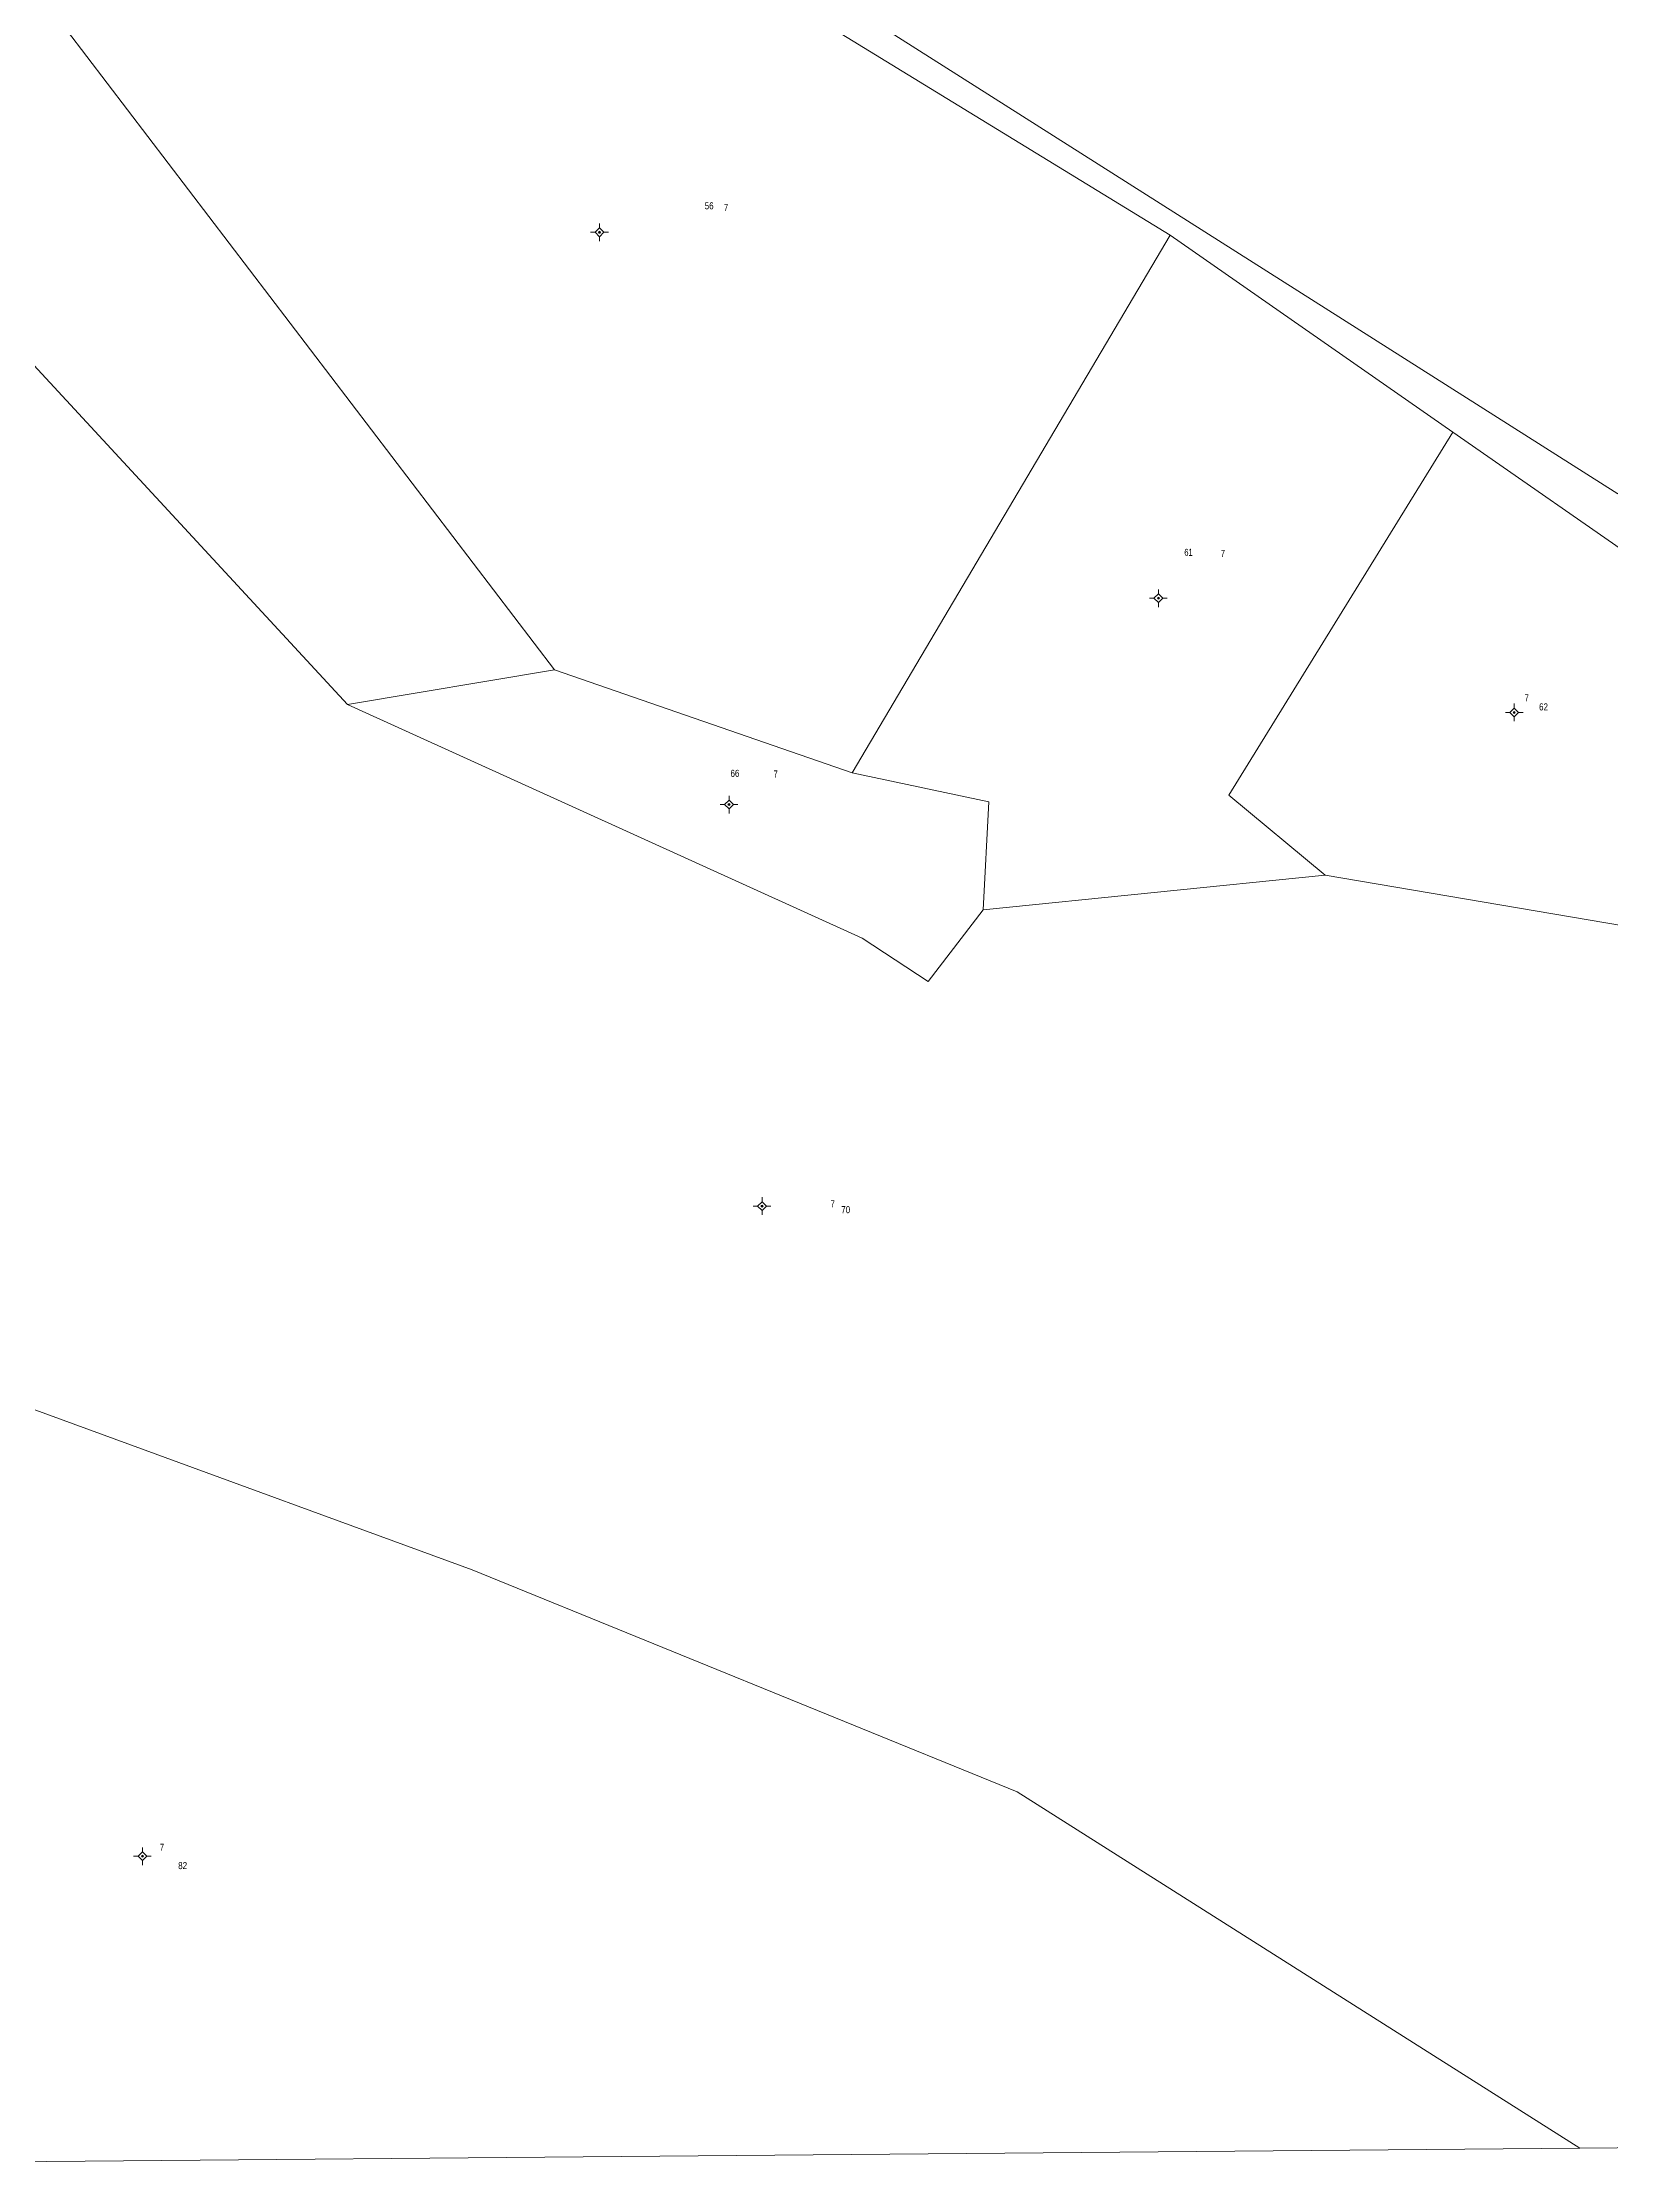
# Model space of a CAD drawing. Header units: metres. Extents: x 550514 to 551542, y 1840416 to 1841308.
# Drawn here: x 550680.6 to 550902.4, y 1840490.2 to 1840791.1 of the extents above; entities that cross this region are included whole.
import ezdxf

# ---------------------------------------------------------------- set-up
doc = ezdxf.new("R2010")
doc.units = ezdxf.units.M
doc.header["$LTSCALE"] = 0.4
doc.layers.add('10', color=7, linetype='Continuous', lineweight=13)
doc.layers.add('11', color=7, linetype='Continuous', lineweight=13)
doc.layers.add('14', color=7, linetype='Continuous')
doc.layers.add('6', color=7, linetype='Continuous')

msp = doc.modelspace()

# ---------------------------------------------------------------- hatches: boundary and pattern name
at = {"layer": '11'}
for points in [[(550759.5424, 1840764.2737, 1), (550759.2424, 1840764.2737, 1)], [(550838.615, 1840712.5036, 1), (550838.315, 1840712.5036, 1)], [(550888.9559, 1840696.3401, 1), (550888.6559, 1840696.3401, 1)], [(550777.8665, 1840683.3172, 1), (550777.5665, 1840683.3172, 1)], [(550782.5395, 1840626.5065, 1), (550782.2395, 1840626.5065, 1)], [(550694.8728, 1840534.5426, 1), (550694.5728, 1840534.5426, 1)]]:
    msp.add_hatch(color=256, dxfattribs=at).paths.add_polyline_path(points)

# ---------------------------------------------------------------- linework, layer by layer
at = {"layer": '10'}
for p, q in [((550681.11, 1840796.7), (550753.01, 1840702.35)), ((550795.15, 1840687.78), (550840.12, 1840763.88)), ((550840.12, 1840763.88), (550880.13, 1840736.01)), ((550880.13, 1840736.01), (550930.25, 1840701.09)), ((550723.73, 1840697.48), (550753.01, 1840702.35)), ((550753.01, 1840702.35), (550795.15, 1840687.78)), ((550813.68, 1840668.44), (550862.07, 1840673.33)), ((550862.07, 1840673.33), (550906.75, 1840665.72))]:
    msp.add_line(p, q, dxfattribs=at)
for points in [[(550792.43, 1840919.12), (550730.6, 1840836.94), (550903.47, 1840727.26), (550957.61, 1840792.23)], [(550681.11, 1840796.7), (550711.65, 1840842.52), (550840.12, 1840763.88)], [(550579.86, 1840808.51), (550605.03, 1840792.2), (550648.85, 1840783.26), (550664.89, 1840761.09), (550723.73, 1840697.48)], [(550862.07, 1840673.33), (550848.44, 1840684.62), (550880.13, 1840736.01)], [(550723.73, 1840697.48), (550796.56, 1840664.39), (550805.87, 1840658.27), (550813.68, 1840668.44)], [(550813.68, 1840668.44), (550814.48, 1840683.7), (550795.15, 1840687.78)], [(550550.61, 1840532.9), (550562.84, 1840536.8), (550636.16, 1840613.52), (550741.36, 1840575.04), (550818.47, 1840543.66), (550898.09, 1840493.25)], [(550550.61, 1840532.9), (550550.99, 1840490.22), (550898.09, 1840493.25)], [(550898.09, 1840493.25), (551087.87, 1840494.91), (551089.12, 1840518.03)]]:
    msp.add_lwpolyline(points, dxfattribs=at)
at = {"layer": '11'}
for p, q in [((550759.39, 1840765.52), (550759.39, 1840764.9)), ((550758.77, 1840764.27), (550758.14, 1840764.27)), ((550759.39, 1840763.65), (550759.39, 1840763.02)), ((550760.64, 1840764.27), (550760.02, 1840764.27)), ((550838.47, 1840713.75), (550838.47, 1840713.13)), ((550837.84, 1840712.5), (550837.22, 1840712.5)), ((550838.47, 1840711.88), (550838.47, 1840711.25)), ((550839.72, 1840712.5), (550839.09, 1840712.5)), ((550888.18, 1840696.34), (550887.56, 1840696.34)), ((550888.81, 1840697.59), (550888.81, 1840696.97)), ((550888.81, 1840695.72), (550888.81, 1840695.09)), ((550890.06, 1840696.34), (550889.43, 1840696.34)), ((550777.09, 1840683.32), (550776.47, 1840683.32)), ((550777.72, 1840684.57), (550777.72, 1840683.94)), ((550778.97, 1840683.32), (550778.34, 1840683.32)), ((550777.72, 1840682.69), (550777.72, 1840682.07)), ((550781.76, 1840626.51), (550781.14, 1840626.51)), ((550782.39, 1840627.76), (550782.39, 1840627.13)), ((550782.39, 1840625.88), (550782.39, 1840625.26)), ((550783.64, 1840626.51), (550783.01, 1840626.51)), ((550694.72, 1840535.79), (550694.72, 1840535.17)), ((550694.1, 1840534.54), (550693.47, 1840534.54)), ((550694.72, 1840533.92), (550694.72, 1840533.29)), ((550695.97, 1840534.54), (550695.35, 1840534.54))]:
    msp.add_line(p, q, dxfattribs=at)
for points in [[(550759.39, 1840764.9), (550758.77, 1840764.27), (550759.39, 1840763.65), (550760.02, 1840764.27)], [(550838.47, 1840713.13), (550837.84, 1840712.5), (550838.47, 1840711.88), (550839.09, 1840712.5)], [(550888.81, 1840696.97), (550888.18, 1840696.34), (550888.81, 1840695.72), (550889.43, 1840696.34)], [(550777.72, 1840683.94), (550777.09, 1840683.32), (550777.72, 1840682.69), (550778.34, 1840683.32)], [(550782.39, 1840627.13), (550781.76, 1840626.51), (550782.39, 1840625.88), (550783.01, 1840626.51)], [(550694.72, 1840535.17), (550694.1, 1840534.54), (550694.72, 1840533.92), (550695.35, 1840534.54)]]:
    msp.add_lwpolyline(points, close=True, dxfattribs=at)
for centre in [(550759.3924, 1840764.2737), (550838.465, 1840712.5036), (550888.8059, 1840696.3401), (550777.7165, 1840683.3172), (550782.3895, 1840626.5065), (550694.7228, 1840534.5426)]:
    msp.add_circle(centre, 0.15, dxfattribs=at)

# ---------------------------------------------------------------- texts
at = {"layer": '14', "width": 0.8}
for p in [(550777, 1840767.27), (550847.29, 1840718.33), (550890.28, 1840697.91), (550784.01, 1840687.14), (550792.09, 1840626.34), (550697.19, 1840535.3)]:
    msp.add_text('7', height=1, dxfattribs=at).set_placement(p)
at = {"layer": '6'}
for s, width, p in [('56', 0.85, (550774.27, 1840767.52)), ('61', 0.8, (550842.13, 1840718.49)), ('62', 0.85, (550892.32, 1840696.63)), ('66', 0.85, (550777.92, 1840687.23)), ('70', 0.85, (550793.59, 1840625.5)), ('82', 0.85, (550699.78, 1840532.71))]:
    msp.add_text(s, height=1, dxfattribs=dict(at, width=width)).set_placement(p)

doc.saveas('drawing.dxf')
